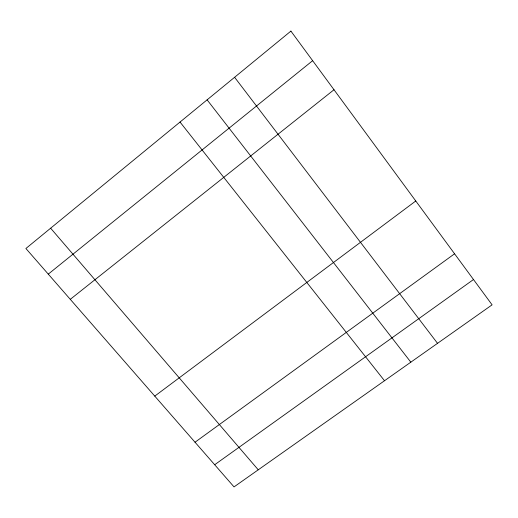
<?xml version="1.0" encoding="UTF-8"?>
<svg xmlns="http://www.w3.org/2000/svg" width="518" height="518" viewBox="0 0 518 518"><rect width="100%" height="100%" fill="white"/><g stroke="black" fill="none" stroke-linecap="round" stroke-linejoin="round"><path stroke-width="0.78" d="M48.271 274.126L312.645 60.684M70.28 299.333L334.006 89.743M154.772 396.115L415.773 200.99M195.027 442.223L454.577 253.794M214.679 464.737L473.497 279.532M50.641 228.205L258.255 469.813M180.031 122.054L384.511 380.743M207.103 99.844L410.832 362.173M234.602 77.286L437.535 343.337M290.902 31.099L25.9 248.498L234.032 486.901L492.1 304.843L290.902 31.099"/></g></svg>
